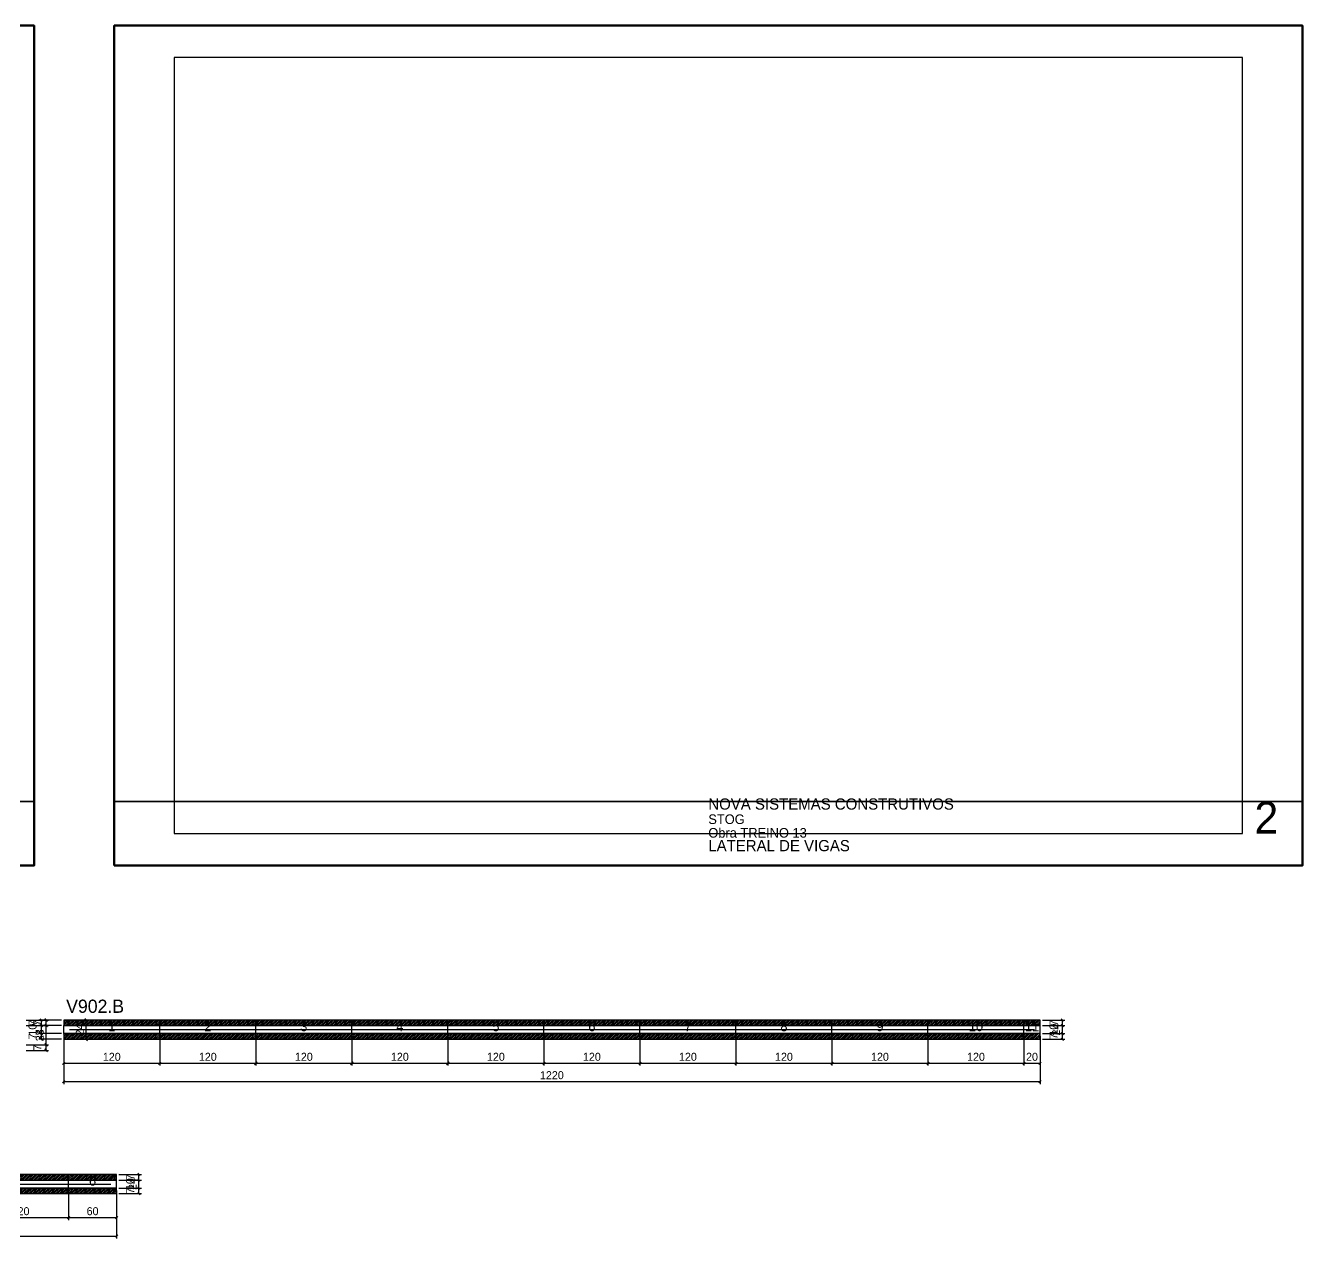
# Model space of a CAD drawing. Extents: x -10500 to 3070, y -11667 to 1250.
# Drawn here: x 1474 to 3070, y -266 to 1250 of the extents above; entities that cross this region are included whole.
import ezdxf
from ezdxf.enums import TextEntityAlignment as Align

# ---------------------------------------------------------------- set-up
doc = ezdxf.new("R2010")
doc.units = 0
for name, color, linetype in [('5', 5, 'Continuous'), ('CARIMBO', 255, 'Continuous'), ('COTA', 241, 'Continuous'), ('Folhas', 255, 'Continuous'), ('NOMENCLATURA', 7, 'Continuous'), ('Painéis', 200, 'Continuous'), ('SARR_2.2x7', 40, 'Continuous'), ('SCO-___-LAJ', 224, 'Continuous')]:
    doc.layers.add(name, color=color, linetype=linetype)
doc.dimstyles.new('PAINEL', dxfattribs={"dimtxt": 10, "dimasz": 3, "dimexe": 3, "dimexo": 3, "dimgap": 3, "dimtad": 1, "dimblk": 'OBLIQUE', "dimblk1": 'OBLIQUE', "dimcen": 2.5, "dimclrd": 4, "dimclre": 4, "dimclrt": 240, "dimazin": 3, "dimtfac": 1, "dimtmove": 0, "dimatfit": 3})

# ---------------------------------------------------------------- blocks, each defined once
blk = doc.blocks.new('_OBLIQUE')
at = {"color": 0, "linetype": 'BYBLOCK'}
blk.add_line((-0.5, -0.5), (0.5, 0.5), dxfattribs=at)

msp = doc.modelspace()

# ---------------------------------------------------------------- hatches: boundary and pattern name
at = {"layer": 'COTA'}
h = msp.add_hatch(dxfattribs=at)
h.set_pattern_fill('ANSI31', scale=0.5)
h.paths.add_polyline_path([(1522, 0), (1642, 0), (1642, 7), (1522, 7)])
h = msp.add_hatch(dxfattribs=at)
h.set_pattern_fill('ANSI31', scale=0.5)
h.paths.add_polyline_path([(1642, 0), (1762, 0), (1762, 7), (1642, 7)])
h = msp.add_hatch(dxfattribs=at)
h.set_pattern_fill('ANSI31', scale=0.5)
h.paths.add_polyline_path([(1762, 0), (1882, 0), (1882, 7), (1762, 7)])
h = msp.add_hatch(dxfattribs=at)
h.set_pattern_fill('ANSI31', scale=0.5)
h.paths.add_polyline_path([(1882, 0), (2002, 0), (2002, 7), (1882, 7)])
h = msp.add_hatch(dxfattribs=at)
h.set_pattern_fill('ANSI31', scale=0.5)
h.paths.add_polyline_path([(2002, 0), (2122, 0), (2122, 7), (2002, 7)])
h = msp.add_hatch(dxfattribs=at)
h.set_pattern_fill('ANSI31', scale=0.5)
h.paths.add_polyline_path([(2122, 0), (2242, 0), (2242, 7), (2122, 7)])
h = msp.add_hatch(dxfattribs=at)
h.set_pattern_fill('ANSI31', scale=0.5)
h.paths.add_polyline_path([(2242, 0), (2362, 0), (2362, 7), (2242, 7)])
h = msp.add_hatch(dxfattribs=at)
h.set_pattern_fill('ANSI31', scale=0.5)
h.paths.add_polyline_path([(2362, 0), (2482, 0), (2482, 7), (2362, 7)])
h = msp.add_hatch(dxfattribs=at)
h.set_pattern_fill('ANSI31', scale=0.5)
h.paths.add_polyline_path([(2482, 0), (2602, 0), (2602, 7), (2482, 7)])
h = msp.add_hatch(dxfattribs=at)
h.set_pattern_fill('ANSI31', scale=0.5)
h.paths.add_polyline_path([(2602, 0), (2722, 0), (2722, 7), (2602, 7)])
h = msp.add_hatch(dxfattribs=at)
h.set_pattern_fill('ANSI31', scale=0.5)
h.paths.add_polyline_path([(2722, 0), (2742, 0), (2742, 7), (2722, 7)])
h = msp.add_hatch(dxfattribs=at)
h.set_pattern_fill('ANSI31', scale=0.5)
h.paths.add_polyline_path([(1522, -17), (1642, -17), (1642, -10), (1522, -10)])
h = msp.add_hatch(dxfattribs=at)
h.set_pattern_fill('ANSI31', scale=0.5)
h.paths.add_polyline_path([(1642, -17), (1762, -17), (1762, -10), (1642, -10)])
h = msp.add_hatch(dxfattribs=at)
h.set_pattern_fill('ANSI31', scale=0.5)
h.paths.add_polyline_path([(1762, -17), (1882, -17), (1882, -10), (1762, -10)])
h = msp.add_hatch(dxfattribs=at)
h.set_pattern_fill('ANSI31', scale=0.5)
h.paths.add_polyline_path([(1882, -17), (2002, -17), (2002, -10), (1882, -10)])
h = msp.add_hatch(dxfattribs=at)
h.set_pattern_fill('ANSI31', scale=0.5)
h.paths.add_polyline_path([(2002, -17), (2122, -17), (2122, -10), (2002, -10)])
h = msp.add_hatch(dxfattribs=at)
h.set_pattern_fill('ANSI31', scale=0.5)
h.paths.add_polyline_path([(2122, -17), (2242, -17), (2242, -10), (2122, -10)])
h = msp.add_hatch(dxfattribs=at)
h.set_pattern_fill('ANSI31', scale=0.5)
h.paths.add_polyline_path([(2242, -17), (2362, -17), (2362, -10), (2242, -10)])
h = msp.add_hatch(dxfattribs=at)
h.set_pattern_fill('ANSI31', scale=0.5)
h.paths.add_polyline_path([(2362, -17), (2482, -17), (2482, -10), (2362, -10)])
h = msp.add_hatch(dxfattribs=at)
h.set_pattern_fill('ANSI31', scale=0.5)
h.paths.add_polyline_path([(2482, -17), (2602, -17), (2602, -10), (2482, -10)])
h = msp.add_hatch(dxfattribs=at)
h.set_pattern_fill('ANSI31', scale=0.5)
h.paths.add_polyline_path([(2602, -17), (2722, -17), (2722, -10), (2602, -10)])
h = msp.add_hatch(dxfattribs=at)
h.set_pattern_fill('ANSI31', scale=0.5)
h.paths.add_polyline_path([(2722, -17), (2742, -17), (2742, -10), (2722, -10)])
h = msp.add_hatch(dxfattribs=at)
h.set_pattern_fill('ANSI31', scale=0.5)
h.paths.add_polyline_path([(1408, -193), (1528, -193), (1528, -186), (1408, -186)])
h = msp.add_hatch(dxfattribs=at)
h.set_pattern_fill('ANSI31', scale=0.5)
h.paths.add_polyline_path([(1528, -193), (1588, -193), (1588, -186), (1528, -186)])
h = msp.add_hatch(dxfattribs=at)
h.set_pattern_fill('ANSI31', scale=0.5)
h.paths.add_polyline_path([(1408, -210), (1528, -210), (1528, -203), (1408, -203)])
h = msp.add_hatch(dxfattribs=at)
h.set_pattern_fill('ANSI31', scale=0.5)
h.paths.add_polyline_path([(1528, -210), (1588, -210), (1588, -203), (1528, -203)])

# ---------------------------------------------------------------- linework, layer by layer
at = {"layer": 'CARIMBO', "lineweight": 35}
for p, q in [((0, 280), (1485, 280)), ((1585, 280), (3070, 280))]:
    msp.add_line(p, q, dxfattribs=at)
at = {"layer": 'Folhas', "lineweight": 50}
for points in [[(0, 200), (1485, 200), (1485, 1250), (0, 1250)], [(1585, 200), (3070, 200), (3070, 1250), (1585, 1250)]]:
    msp.add_lwpolyline(points, close=True, dxfattribs=at)
at = {"layer": 'Folhas', "lineweight": 25}
msp.add_lwpolyline([(1660, 240), (2995, 240), (2995, 1210), (1660, 1210)], close=True, dxfattribs=at)
at = {"layer": 'Painéis'}
for p, q in [((1522, 0), (1642, 0)), ((1522, -10), (1522, 0)), ((1642, -10), (1642, 0)), ((1642, -10), (1642, 0)), ((1642, 0), (1762, 0)), ((1642, -10), (1642, 0)), ((1762, -10), (1762, 0)), ((1762, -10), (1762, 0)), ((1762, 0), (1882, 0)), ((1762, -10), (1762, 0)), ((1882, -10), (1882, 0)), ((1882, -10), (1882, 0)), ((1882, 0), (2002, 0)), ((1882, -10), (1882, 0)), ((2002, -10), (2002, 0)), ((2002, -10), (2002, 0)), ((2002, 0), (2122, 0)), ((2002, -10), (2002, 0)), ((2122, -10), (2122, 0)), ((2122, -10), (2122, 0)), ((2122, 0), (2242, 0)), ((2122, -10), (2122, 0)), ((2242, -10), (2242, 0)), ((2242, -10), (2242, 0)), ((2242, 0), (2362, 0)), ((2242, -10), (2242, 0)), ((2362, -10), (2362, 0)), ((2362, -10), (2362, 0)), ((2362, 0), (2482, 0)), ((2362, -10), (2362, 0)), ((2482, -10), (2482, 0)), ((2482, -10), (2482, 0)), ((2482, 0), (2602, 0)), ((2482, -10), (2482, 0)), ((2602, -10), (2602, 0)), ((2602, -10), (2602, 0)), ((2602, 0), (2722, 0)), ((2602, -10), (2602, 0)), ((2722, -10), (2722, 0)), ((2722, -10), (2722, 0)), ((2722, 0), (2742, 0)), ((2722, -10), (2722, 0)), ((2742, -10), (2742, 0)), ((1522, -10), (1642, -10)), ((1642, -10), (1762, -10)), ((1762, -10), (1882, -10)), ((1882, -10), (2002, -10)), ((2002, -10), (2122, -10)), ((2122, -10), (2242, -10)), ((2242, -10), (2362, -10)), ((2362, -10), (2482, -10)), ((2482, -10), (2602, -10)), ((2602, -10), (2722, -10)), ((2722, -10), (2742, -10)), ((1408, -193), (1528, -193)), ((1408, -203), (1528, -203)), ((1528, -203), (1528, -193)), ((1528, -203), (1528, -193)), ((1528, -193), (1588, -193)), ((1528, -203), (1528, -193)), ((1528, -203), (1588, -203)), ((1588, -203), (1588, -193))]:
    msp.add_line(p, q, dxfattribs=at)
at = {"layer": 'SARR_2.2x7'}
for points in [[(1529, -5), (1642, -5)], [(1529, -5), (1642, -5)], [(1642, -5), (1762, -5)], [(1642, -5), (1762, -5)], [(1762, -5), (1882, -5)], [(1762, -5), (1882, -5)], [(1882, -5), (2002, -5)], [(1882, -5), (2002, -5)], [(2002, -5), (2122, -5)], [(2002, -5), (2122, -5)], [(2122, -5), (2242, -5)], [(2122, -5), (2242, -5)], [(2242, -5), (2362, -5)], [(2242, -5), (2362, -5)], [(2362, -5), (2482, -5)], [(2362, -5), (2482, -5)], [(2482, -5), (2602, -5)], [(2482, -5), (2602, -5)], [(2602, -5), (2722, -5)], [(2602, -5), (2722, -5)], [(2722, -5), (2735, -5)], [(2722, -5), (2735, -5)], [(1408, -198), (1528, -198)], [(1408, -198), (1528, -198)], [(1528, -198), (1581, -198)], [(1528, -198), (1581, -198)]]:
    msp.add_lwpolyline(points, dxfattribs=at)
at = {"layer": 'SCO-___-LAJ'}
for points in [[(1522, 0), (1642, 0), (1642, 7), (1522, 7)], [(1642, 0), (1762, 0), (1762, 7), (1642, 7)], [(1762, 0), (1882, 0), (1882, 7), (1762, 7)], [(1882, 0), (2002, 0), (2002, 7), (1882, 7)], [(2002, 0), (2122, 0), (2122, 7), (2002, 7)], [(2122, 0), (2242, 0), (2242, 7), (2122, 7)], [(2242, 0), (2362, 0), (2362, 7), (2242, 7)], [(2362, 0), (2482, 0), (2482, 7), (2362, 7)], [(2482, 0), (2602, 0), (2602, 7), (2482, 7)], [(2602, 0), (2722, 0), (2722, 7), (2602, 7)], [(2722, 0), (2742, 0), (2742, 7), (2722, 7)], [(1522, -17), (1642, -17), (1642, -10), (1522, -10)], [(1642, -17), (1762, -17), (1762, -10), (1642, -10)], [(1762, -17), (1882, -17), (1882, -10), (1762, -10)], [(1882, -17), (2002, -17), (2002, -10), (1882, -10)], [(2002, -17), (2122, -17), (2122, -10), (2002, -10)], [(2122, -17), (2242, -17), (2242, -10), (2122, -10)], [(2242, -17), (2362, -17), (2362, -10), (2242, -10)], [(2362, -17), (2482, -17), (2482, -10), (2362, -10)], [(2482, -17), (2602, -17), (2602, -10), (2482, -10)], [(2602, -17), (2722, -17), (2722, -10), (2602, -10)], [(2722, -17), (2742, -17), (2742, -10), (2722, -10)], [(1408, -193), (1528, -193), (1528, -186), (1408, -186)], [(1528, -193), (1588, -193), (1588, -186), (1528, -186)], [(1408, -210), (1528, -210), (1528, -203), (1408, -203)], [(1528, -210), (1588, -210), (1588, -203), (1528, -203)]]:
    msp.add_lwpolyline(points, close=True, dxfattribs=at)

# ---------------------------------------------------------------- texts
at = {"layer": '5'}
for s, p in [('1', (1582, -1)), ('2', (1702, -1)), ('3', (1822, -1)), ('4', (1942, -1)), ('5', (2062, -1)), ('6', (2182, -1)), ('7', (2302, -1)), ('8', (2422, -1)), ('9', (2542, -1)), ('10', (2662, -1)), ('11', (2732, -1)), ('6', (1558, -194))]:
    msp.add_text(s, height=12, dxfattribs=at).set_placement(p, align=Align.MIDDLE_CENTER)
at = {"layer": 'CARIMBO'}
for s, height, p in [('NOVA SISTEMAS CONSTRUTIVOS', 14, (2327.5, 270)), ('2', 40, (3010, 240)), ('STOG', 12, (2327.5, 252)), ('Obra TREINO 13', 12, (2327.5, 235)), ('LATERAL DE VIGAS', 14, (2327.5, 218))]:
    msp.add_text(s, height=height, dxfattribs=at).set_placement(p)
at = {"layer": 'NOMENCLATURA'}
msp.add_text('V902.B', height=16.5, dxfattribs=at).set_placement((1525, 16))

# ---------------------------------------------------------------- dimensions: what is measured, and where the dimension line sits
at = {"layer": 'COTA'}
for base, p1, p2 in [((1500, -31), (1472, -31), (1472, 7)), ((1500, 0), (1472, 0), (1472, 7)), ((1500, -24), (1472, -24), (1472, 0)), ((1494, 0), (1522, 0), (1522, 7)), ((1494, -10), (1522, -10), (1522, 0)), ((1550, -17), (1522, -17), (1522, 7)), ((2770, -17), (2742, -17), (2742, 7)), ((2770, 0), (2742, 0), (2742, 7)), ((2770, -10), (2742, -10), (2742, 0)), ((1494, -17), (1522, -17), (1522, -10)), ((2770, -17), (2742, -17), (2742, -10)), ((1500, -31), (1472, -31), (1472, -24)), ((1616, -210), (1588, -210), (1588, -186)), ((1616, -193), (1588, -193), (1588, -186)), ((1616, -203), (1588, -203), (1588, -193)), ((1616, -210), (1588, -210), (1588, -203))]:
    msp.add_linear_dim(base=base, p1=p1, p2=p2, angle=90, dimstyle='PAINEL', dxfattribs=at).render()
for base, p1, p2 in [((1522, -47), (1522, -10), (1642, -10)), ((1522, -70), (1522, -10), (2742, -10)), ((1642, -47), (1642, -10), (1762, -10)), ((1762, -47), (1762, -10), (1882, -10)), ((1882, -47), (1882, -10), (2002, -10)), ((2002, -47), (2002, -10), (2122, -10)), ((2122, -47), (2122, -10), (2242, -10)), ((2242, -47), (2242, -10), (2362, -10)), ((2362, -47), (2362, -10), (2482, -10)), ((2482, -47), (2482, -10), (2602, -10)), ((2602, -47), (2602, -10), (2722, -10)), ((2722, -47), (2722, -10), (2742, -10)), ((928, -263), (928, -203), (1588, -203)), ((1408, -240), (1408, -203), (1528, -203)), ((1528, -240), (1528, -203), (1588, -203))]:
    msp.add_linear_dim(base=base, p1=p1, p2=p2, dimstyle='PAINEL', dxfattribs=at).render()

doc.saveas('drawing.dxf')
